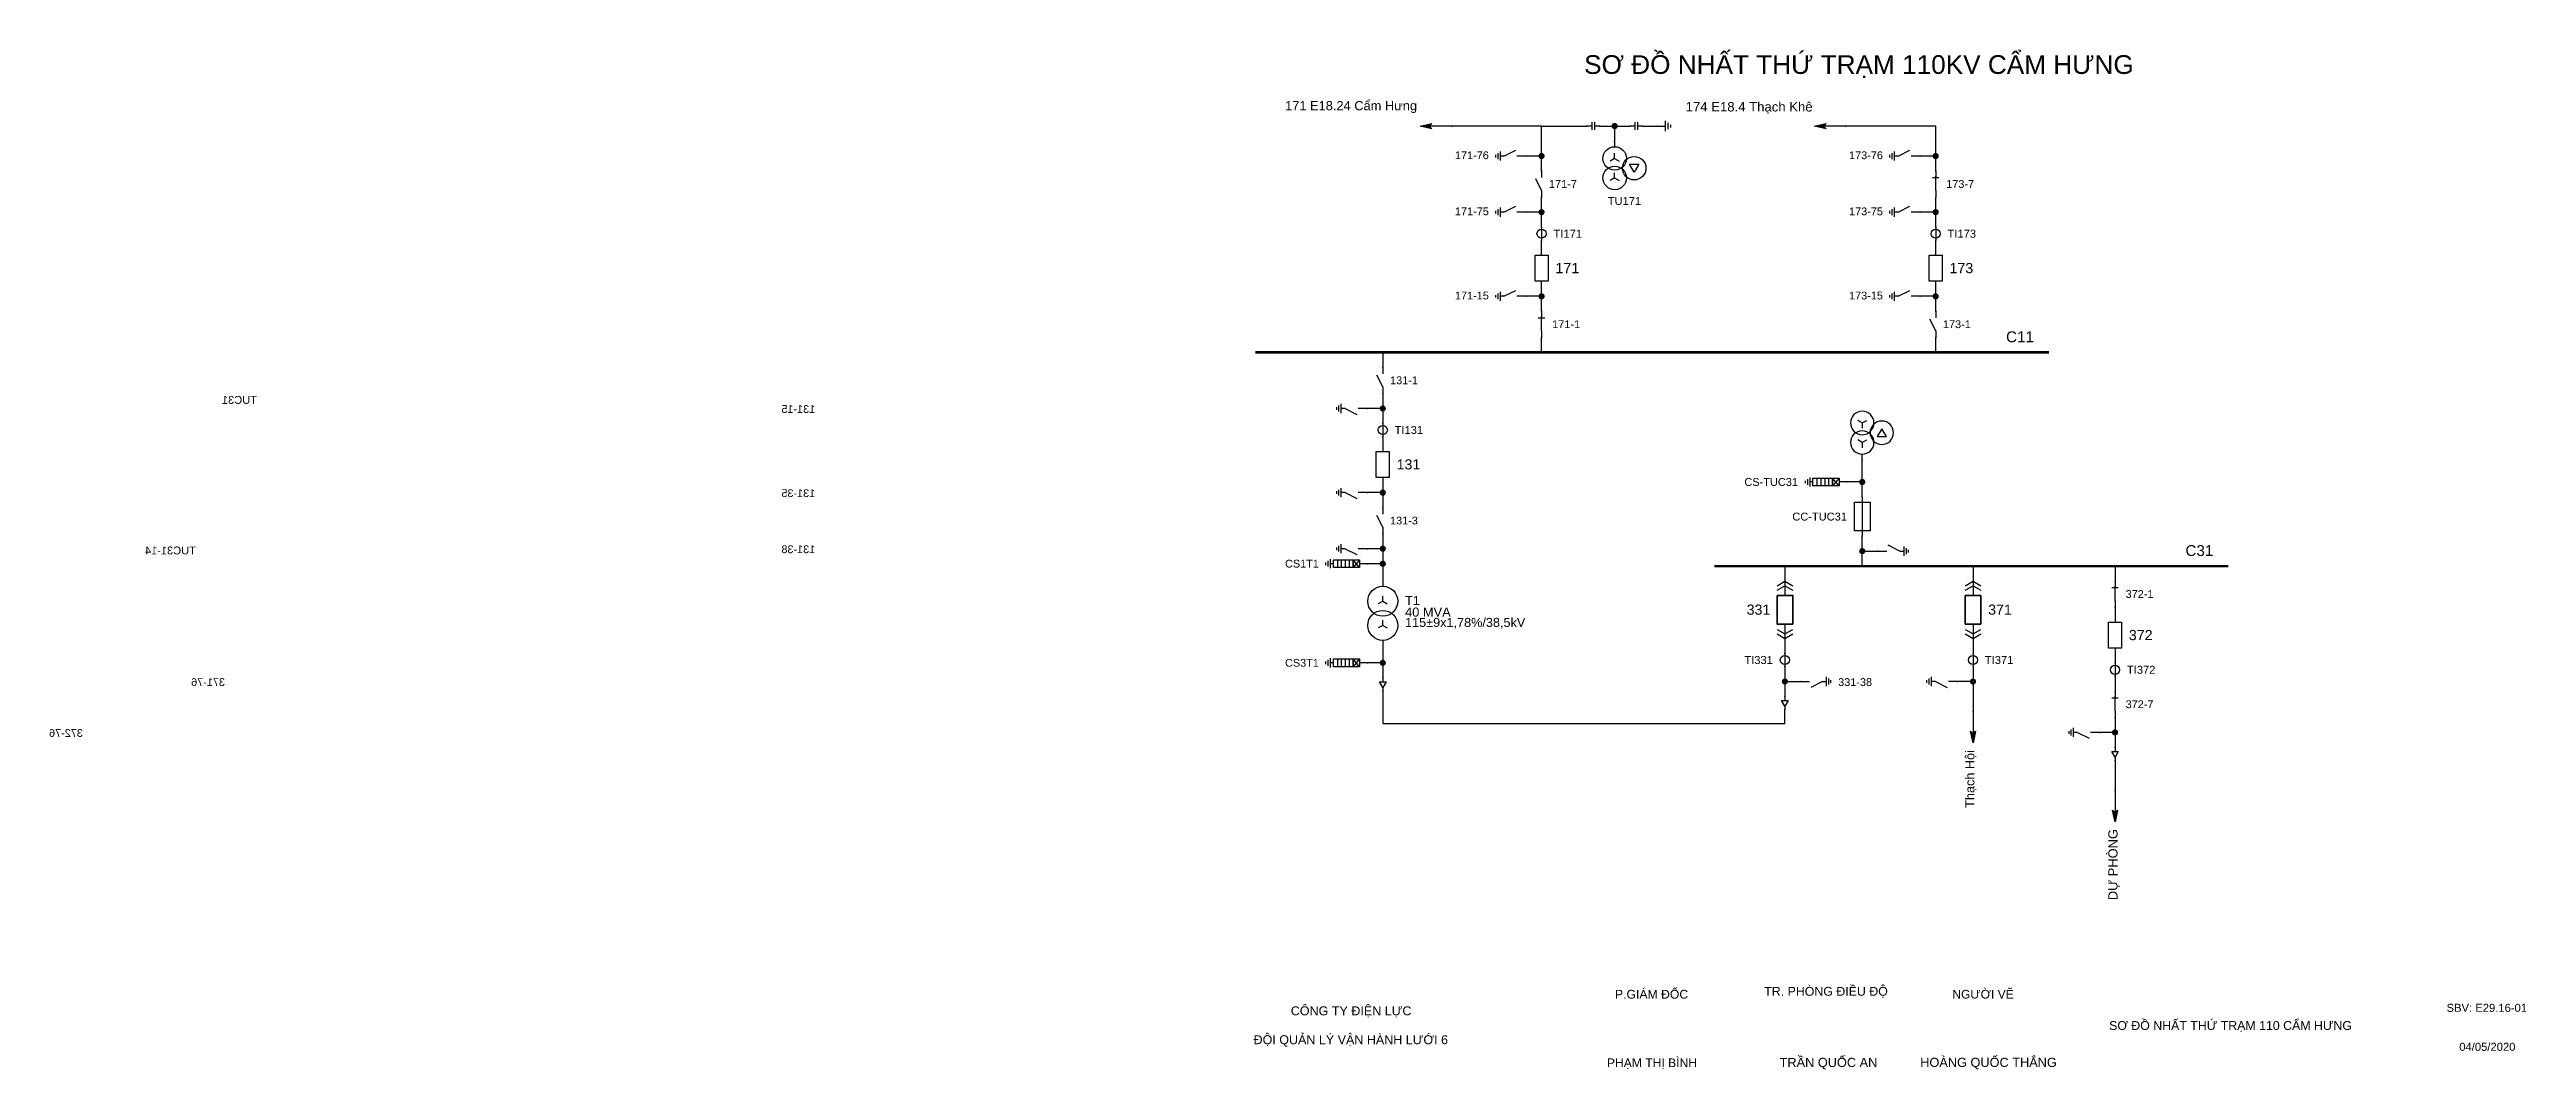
# Model space of a CAD drawing. Header units: millimetres. Extents: x -193 to 282, y 7 to 203.
import ezdxf

# ---------------------------------------------------------------- set-up
doc = ezdxf.new("R2010")
doc.units = ezdxf.units.MM
for name, color, linetype, lineweight in [('BUSBAR_110KV', 1, 'Continuous', 50), ('BUSBAR_35KV', 30, 'Continuous', 50), ('GROUND', 3, 'Continuous', 25), ('HV_110KV', 1, 'Continuous', 25), ('MV_35KV', 30, 'Continuous', 25)]:
    doc.layers.add(name, color=color, linetype=linetype, lineweight=lineweight)
doc.layers.add('SYM_PORTS', color=8, linetype='Continuous', plot=False)
doc.layers.add('TEXT', color=7, linetype='Continuous')
doc.styles.add('SLD_TEXT', font='arial.ttf')

# ---------------------------------------------------------------- blocks, each defined once
blk = doc.blocks.new('SYM_DISCONNECTOR_CLOSED')
at = {"lineweight": 25}
for points in [[(-0.625, 1.25), (0.625, 1.25)], [(0, 2.5), (0, 1.25)], [(0, -1.25), (0, 1.5)], [(0, -1.25), (0, -2.5)]]:
    blk.add_lwpolyline(points, dxfattribs=at)
at = {"layer": 'SYM_PORTS'}
for p in [(0, 2.5), (0, -2.5)]:
    blk.add_point(p, dxfattribs=at)
blk.add_attdef('DEVICE_CODE', (1.625, -0.5), '', height=2)
blk = doc.blocks.new('SYM_EARTHING_SWITCH_OPEN')
at = {"lineweight": 25}
for points in [[(0, -1.25), (-1.125, 1)], [(0, 3), (0, 1.25)], [(-0.875, -2), (0.875, -2)], [(-0.5625, -2.4375), (0.5625, -2.4375)], [(-0.25, -2.875), (0.25, -2.875)], [(0, -1.25), (0, -2)]]:
    blk.add_lwpolyline(points, dxfattribs=at)
at = {"layer": 'SYM_PORTS'}
blk.add_point((0, 3), dxfattribs=at)
blk.add_attdef('DEVICE_CODE', (1.875, 0), '', height=2)
blk = doc.blocks.new('SYM_CIRCUIT_BREAKER')
at = {"lineweight": 25}
blk.add_lwpolyline([(-1.25, 2.5), (1.25, 2.5), (1.25, -2.5), (-1.25, -2.5)], close=True, dxfattribs=at)
at = {"layer": 'SYM_PORTS'}
for p in [(0, 2.5), (0, -2.5)]:
    blk.add_point(p, dxfattribs=at)
blk.add_attdef('DEVICE_CODE', (2.25, -0.5), '', height=2)
at = {"flags": 1}
blk.add_attdef('RATING', (2.25, -3.5), '', height=2, dxfattribs=at)
blk = doc.blocks.new('SYM_CURRENT_TRANSFORMER')
at = {"lineweight": 25}
blk.add_lwpolyline([(0, 1.25), (0, -1.25)], dxfattribs=at)
blk.add_circle((0, 0), 0.875, dxfattribs=at)
at = {"layer": 'SYM_PORTS'}
for p in [(0, 1.25), (0, -1.25)]:
    blk.add_point(p, dxfattribs=at)
blk.add_attdef('DEVICE_CODE', (1.875, -1.75), '', height=2)
at = {"flags": 1}
blk.add_attdef('RATIO', (1.875, -4.75), '', height=2, dxfattribs=at)
blk = doc.blocks.new('SYM_DISCONNECTOR_OPEN')
at = {"lineweight": 25}
for points in [[(0, -1.25), (-1.125, 1)], [(0, 2.5), (0, 1.25)], [(0, -1.25), (0, -2.5)]]:
    blk.add_lwpolyline(points, dxfattribs=at)
at = {"layer": 'SYM_PORTS'}
for p in [(0, 2.5), (0, -2.5)]:
    blk.add_point(p, dxfattribs=at)
blk.add_attdef('DEVICE_CODE', (1, -0.5), '', height=2)
blk = doc.blocks.new('SYM_COUPLING_CAPACITOR')
at = {"lineweight": 25}
for points in [[(-0.75, 0.25), (0.75, 0.25)], [(0, 1.25), (0, 0.25)], [(-0.75, -0.25), (0.75, -0.25)], [(0, -0.25), (0, -1.25)]]:
    blk.add_lwpolyline(points, dxfattribs=at)
at = {"layer": 'SYM_PORTS'}
for p in [(0, 1.25), (0, -1.25)]:
    blk.add_point(p, dxfattribs=at)
blk.add_attdef('DEVICE_CODE', (1.75, -1.75), '', height=2)
blk = doc.blocks.new('SYM_VOLTAGE_TRANSFORMER')
at = {"lineweight": 25}
for points in [[(0, 1.375), (-0.8625, 0.875)], [(0, 4.625), (0, 3.625)], [(0, 1.375), (0, 2.375)], [(0, 1.375), (0.8625, 0.875)], [(0, -2.375), (-0.8625, -2.875)], [(0, -2.375), (0, -1.375)], [(0, -2.375), (0.8625, -2.875)]]:
    blk.add_lwpolyline(points, dxfattribs=at)
blk.add_lwpolyline([(2.875, 0.25), (4.625, 0.25), (3.75, -1.25)], close=True, dxfattribs=at)
for centre in [(0, 1.375), (3.75, -0.5), (0, -2.375)]:
    blk.add_circle(centre, 2.25, dxfattribs=at)
at = {"layer": 'SYM_PORTS'}
blk.add_point((0, 4.625), dxfattribs=at)
blk.add_attdef('DEVICE_CODE', (7, 1.625), '', height=2)
at = {"flags": 1}
blk.add_attdef('RATIO', (7, -1.375), '', height=2, dxfattribs=at)
blk = doc.blocks.new('SYM_GROUND_SYMBOL')
at = {"lineweight": 25}
for points in [[(0, 1.25), (0, -0.25)], [(-1, -0.25), (1, -0.25)], [(-0.625, -0.75), (0.625, -0.75)], [(-0.25, -1.25), (0.25, -1.25)]]:
    blk.add_lwpolyline(points, dxfattribs=at)
at = {"layer": 'SYM_PORTS'}
blk.add_point((0, 1.25), dxfattribs=at)
blk = doc.blocks.new('SYM_LINE_FEEDER_ARROW')
blk.add_hatch(color=7).paths.add_polyline_path([(0, -3), (-0.5, -0.75), (0, -1.25), (0.5, -0.75)])
at = {"lineweight": 25}
blk.add_lwpolyline([(0, 3), (0, -1.25)], dxfattribs=at)
blk.add_lwpolyline([(0, -3), (-0.5, -0.75), (0, -1.25), (0.5, -0.75)], close=True, dxfattribs=at)
at = {"layer": 'SYM_PORTS'}
blk.add_point((0, 3), dxfattribs=at)
blk.add_attdef('LINE_NAME', (1.5, 0), '', height=2)
blk = doc.blocks.new('SYM_SURGE_ARRESTER')
at = {"lineweight": 25}
for points in [[(-0.75, 2.5), (0.75, 2.5), (0.75, 1.25), (-0.75, 1.25)], [(-0.75, 1.25), (0.75, 1.25), (0.75, -2.5), (-0.75, -2.5)]]:
    blk.add_lwpolyline(points, close=True, dxfattribs=at)
for points in [[(-0.75, 2.5), (0.75, 1.25)], [(0.75, 2.5), (-0.75, 1.25)], [(-0.75, 0.5), (0.75, 0.5)], [(0, 4), (0, 2.5)], [(-0.875, -3.125), (0.875, -3.125)], [(-0.75, -0.25), (0.75, -0.25)], [(-0.75, -1), (0.75, -1)], [(-0.75, -1.75), (0.75, -1.75)], [(-0.5625, -3.5625), (0.5625, -3.5625)], [(-0.25, -4), (0.25, -4)], [(0, -2.5), (0, -3.125)]]:
    blk.add_lwpolyline(points, dxfattribs=at)
at = {"layer": 'SYM_PORTS'}
blk.add_point((0, 4), dxfattribs=at)
blk.add_attdef('DEVICE_CODE', (1.875, 1), '', height=2)
blk = doc.blocks.new('SYM_TRANSFORMER_2W')
at = {"lineweight": 25}
for points in [[(0, 2.3125), (-0.8625, 1.8125)], [(0, 2.3125), (0, 3.3125)], [(0, 2.3125), (0.8625, 1.8125)], [(0, -2.3125), (-0.8625, -2.8125)], [(0, -2.3125), (0, -1.3125)], [(0, -2.3125), (0.8625, -2.8125)]]:
    blk.add_lwpolyline(points, dxfattribs=at)
for centre in [(0, 2.3125), (0, -2.3125)]:
    blk.add_circle(centre, 2.875, dxfattribs=at)
at = {"layer": 'SYM_PORTS'}
for p in [(0, 5.1875), (0, -5.1875)]:
    blk.add_point(p, dxfattribs=at)
blk.add_attdef('DEVICE_CODE', (3.875, 2.1875), '', height=2)
at = {"flags": 1}
for tag, p in [('POWER', (3.875, -0.8125)), ('VOLTAGE_RATIO', (3.875, -3.8125))]:
    blk.add_attdef(tag, p, '', height=2, dxfattribs=at)
blk = doc.blocks.new('SYM_CABLE_TERMINATION')
at = {"lineweight": 25}
blk.add_lwpolyline([(-0.625, 0.5), (0.625, 0.5), (0, -0.625)], close=True, dxfattribs=at)
for points in [[(0, 1.25), (0, 0.5)], [(0, -0.625), (0, -1.25)]]:
    blk.add_lwpolyline(points, dxfattribs=at)
at = {"layer": 'SYM_PORTS'}
for p in [(0, 1.25), (0, -1.25)]:
    blk.add_point(p, dxfattribs=at)
blk = doc.blocks.new('SYM_DRAWOUT_BREAKER')
at = {"lineweight": 25}
for points in [[(-1.5, 4.625), (0, 5.5), (1.5, 4.625)], [(0, 5.5), (0, 2.75)], [(-1.5, 3.75), (0, 4.625), (1.5, 3.75)], [(-1.5, -3.75), (0, -4.625), (1.5, -3.75)], [(-1.5, -4.625), (0, -5.5), (1.5, -4.625)], [(0, -2.75), (0, -5.5)]]:
    blk.add_lwpolyline(points, dxfattribs=at)
at = {"lineweight": 35}
blk.add_lwpolyline([(-1.5, 2.75), (1.5, 2.75), (1.5, -2.75), (-1.5, -2.75)], close=True, dxfattribs=at)
at = {"layer": 'SYM_PORTS'}
for p in [(0, 5.5), (0, -5.5)]:
    blk.add_point(p, dxfattribs=at)
blk.add_attdef('DEVICE_CODE', (2.5, 2.5), '', height=2)
at = {"flags": 1}
blk.add_attdef('RATING', (2.5, -0.5), '', height=2, dxfattribs=at)
blk = doc.blocks.new('SYM_FUSE_DISCONNECTOR')
at = {"lineweight": 25}
blk.add_lwpolyline([(-1.5, 2.75), (1.5, 2.75), (1.5, -2.75), (-1.5, -2.75)], close=True, dxfattribs=at)
blk.add_lwpolyline([(0, 3.75), (0, -3.75)], dxfattribs=at)
at = {"layer": 'SYM_PORTS'}
for p in [(0, 3.75), (0, -3.75)]:
    blk.add_point(p, dxfattribs=at)
blk.add_attdef('DEVICE_CODE', (2.5, 0.75), '', height=2)
at = {"flags": 1}
blk.add_attdef('RATING', (2.5, -2.25), '', height=2, dxfattribs=at)

msp = doc.modelspace()

# ---------------------------------------------------------------- hatches: boundary and pattern name
at = {"layer": 'HV_110KV'}
h = msp.add_hatch(color=7, dxfattribs=at)
edge = h.paths.add_edge_path()
edge.add_arc((107.2, 188.28), 0.6, 0, 360)
h = msp.add_hatch(color=7, dxfattribs=at)
edge = h.paths.add_edge_path()
edge.add_arc((93.18, 182.52), 0.6, 0, 360)
h = msp.add_hatch(color=7, dxfattribs=at)
edge = h.paths.add_edge_path()
edge.add_arc((168.77, 182.52), 0.6, 0, 360)
h = msp.add_hatch(color=7, dxfattribs=at)
edge = h.paths.add_edge_path()
edge.add_arc((93.18, 171.76), 0.6, 0, 360)
h = msp.add_hatch(color=7, dxfattribs=at)
edge = h.paths.add_edge_path()
edge.add_arc((168.77, 171.76), 0.6, 0, 360)
h = msp.add_hatch(color=7, dxfattribs=at)
edge = h.paths.add_edge_path()
edge.add_arc((93.18, 155.62), 0.6, 0, 360)
h = msp.add_hatch(color=7, dxfattribs=at)
edge = h.paths.add_edge_path()
edge.add_arc((168.77, 155.62), 0.6, 0, 360)
h = msp.add_hatch(color=7, dxfattribs=at)
edge = h.paths.add_edge_path()
edge.add_arc((62.73, 134.1), 0.6, 0, 360)
h = msp.add_hatch(color=7, dxfattribs=at)
edge = h.paths.add_edge_path()
edge.add_arc((62.73, 117.96), 0.6, 0, 360)
h = msp.add_hatch(color=7, dxfattribs=at)
edge = h.paths.add_edge_path()
edge.add_arc((62.73, 107.2), 0.6, 0, 360)
h = msp.add_hatch(color=7, dxfattribs=at)
edge = h.paths.add_edge_path()
edge.add_arc((62.73, 104.32), 0.6, 0, 360)
at = {"layer": 'MV_35KV'}
h = msp.add_hatch(color=7, dxfattribs=at)
edge = h.paths.add_edge_path()
edge.add_arc((154.69, 120), 0.6, 0, 360)
h = msp.add_hatch(color=7, dxfattribs=at)
edge = h.paths.add_edge_path()
edge.add_arc((154.69, 106.74), 0.6, 0, 360)
h = msp.add_hatch(color=7, dxfattribs=at)
edge = h.paths.add_edge_path()
edge.add_arc((62.73, 85.31), 0.6, 0, 360)
h = msp.add_hatch(color=7, dxfattribs=at)
edge = h.paths.add_edge_path()
edge.add_arc((139.85, 81.72), 0.6, 0, 360)
h = msp.add_hatch(color=7, dxfattribs=at)
edge = h.paths.add_edge_path()
edge.add_arc((175.93, 81.72), 0.6, 0, 360)
h = msp.add_hatch(color=7, dxfattribs=at)
edge = h.paths.add_edge_path()
edge.add_arc((203.17, 71.96), 0.6, 0, 360)

# ---------------------------------------------------------------- linework, layer by layer
at = {"layer": 'BUSBAR_110KV', "const_width": 0.491}
msp.add_lwpolyline([(38.27, 144.86), (190.48, 144.86)], dxfattribs=at)
at = {"layer": 'BUSBAR_35KV', "const_width": 0.491}
msp.add_lwpolyline([(126.35, 103.86), (224.89, 103.86)], dxfattribs=at)
at = {"layer": 'GROUND'}
msp.add_lwpolyline([(112.58, 188.28), (115.46, 188.28)], dxfattribs=at)
at = {"layer": 'HV_110KV'}
for points in [[(93.18, 188.28), (75.9, 188.28)], [(93.18, 182.52), (93.18, 188.28)], [(93.18, 188.28), (101.82, 188.28)], [(104.32, 188.28), (107.2, 188.28)], [(107.2, 188.28), (107.2, 185.33)], [(107.2, 188.28), (110.08, 188.28)], [(168.77, 182.52), (168.77, 188.28), (151.49, 188.28)], [(93.18, 182.52), (90.22, 182.52)], [(93.18, 179.64), (93.18, 182.52)], [(168.77, 182.52), (165.81, 182.52)], [(168.77, 179.64), (168.77, 182.52)], [(93.18, 171.76), (90.22, 171.76)], [(93.18, 171.76), (93.18, 174.64)], [(93.18, 168.88), (93.18, 171.76)], [(168.77, 171.76), (165.81, 171.76)], [(168.77, 171.76), (168.77, 174.64)], [(168.77, 168.88), (168.77, 171.76)], [(93.18, 163.5), (93.18, 166.38)], [(168.77, 163.5), (168.77, 166.38)], [(93.18, 155.62), (93.18, 158.5)], [(168.77, 155.62), (168.77, 158.5)], [(93.18, 155.62), (90.22, 155.62)], [(93.18, 152.74), (93.18, 155.62)], [(168.77, 155.62), (165.81, 155.62)], [(168.77, 152.74), (168.77, 155.62)], [(93.18, 144.86), (93.18, 147.74)], [(168.77, 144.86), (168.77, 147.74)], [(62.73, 144.86), (62.73, 141.98)], [(62.73, 134.1), (59.77, 134.1)], [(62.73, 136.98), (62.73, 134.1)], [(62.73, 134.1), (62.73, 131.22)], [(62.73, 128.72), (62.73, 125.84)], [(62.73, 120.84), (62.73, 117.96)], [(62.73, 117.96), (59.77, 117.96)], [(62.73, 117.96), (62.73, 115.08)], [(62.73, 110.08), (62.73, 107.2)], [(62.73, 107.2), (59.77, 107.2)], [(62.73, 107.2), (62.73, 104.32)], [(62.73, 104.32), (59.77, 104.32)], [(62.73, 104.32), (62.73, 100)]]:
    msp.add_lwpolyline(points, dxfattribs=at)
at = {"layer": 'MV_35KV'}
for points in [[(154.69, 120), (154.69, 124.32)], [(154.69, 120), (151.73, 120)], [(154.69, 117.12), (154.69, 120)], [(154.69, 106.74), (154.69, 109.62)], [(154.69, 103.86), (154.69, 106.74)], [(154.69, 106.74), (157.65, 106.74)], [(139.85, 103.86), (139.85, 100.98)], [(175.93, 103.86), (175.93, 100.98)], [(203.17, 103.86), (203.17, 100.98)], [(203.17, 95.98), (203.17, 93.1)], [(62.73, 89.63), (62.73, 85.31)], [(139.85, 89.98), (139.85, 87.1)], [(175.93, 89.98), (175.93, 87.1)], [(203.17, 88.1), (203.17, 85.22)], [(62.73, 85.31), (59.77, 85.31)], [(62.73, 85.31), (62.73, 82.43)], [(139.85, 84.6), (139.85, 81.72)], [(139.85, 81.72), (142.81, 81.72)], [(139.85, 81.72), (139.85, 78.84)], [(175.93, 81.72), (172.97, 81.72)], [(175.93, 84.6), (175.93, 81.72)], [(175.93, 81.72), (175.93, 75.96)], [(203.17, 82.72), (203.17, 79.84)], [(62.73, 79.93), (62.73, 77.23), (62.73, 73.64), (139.85, 73.64), (139.85, 76.34)], [(203.17, 71.96), (200.22, 71.96)], [(203.17, 74.84), (203.17, 71.96)], [(203.17, 71.96), (203.17, 69.08)], [(203.17, 66.58), (203.17, 60.82)]]:
    msp.add_lwpolyline(points, dxfattribs=at)

# ---------------------------------------------------------------- block references
at = {"layer": 'GROUND'}
for name, p, rotation in [('SYM_COUPLING_CAPACITOR', (111.33, 188.28), 270), ('SYM_GROUND_SYMBOL', (116.71, 188.28), 90)]:
    msp.add_blockref(name, p, dxfattribs=dict(at, rotation=rotation))
at = {"layer": 'HV_110KV', "rotation": 270}
for name, p in [('SYM_LINE_FEEDER_ARROW', (72.9, 188.28)), ('SYM_COUPLING_CAPACITOR', (103.07, 188.28)), ('SYM_LINE_FEEDER_ARROW', (148.49, 188.28))]:
    msp.add_blockref(name, p, dxfattribs=at)
at = {"layer": 'HV_110KV'}
ref = msp.add_blockref('SYM_VOLTAGE_TRANSFORMER', (107.2, 180.7), dxfattribs=at)
ref.add_attrib('DEVICE_CODE', 'TU171', (105.89, 173.15), dxfattribs={"layer": 'TEXT', "height": 1.523, "style": 'SLD_TEXT'})
ref = msp.add_blockref('SYM_EARTHING_SWITCH_OPEN', (87.22, 182.52), dxfattribs=dict(at, rotation=270))
ref.add_attrib('DEVICE_CODE', '171-76', (76.57, 181.93), dxfattribs={"layer": 'TEXT', "height": 1.494, "style": 'SLD_TEXT'})
ref = msp.add_blockref('SYM_EARTHING_SWITCH_OPEN', (162.81, 182.52), dxfattribs=dict(at, rotation=270))
ref.add_attrib('DEVICE_CODE', '173-76', (152.16, 181.93), dxfattribs={"layer": 'TEXT', "height": 1.494, "style": 'SLD_TEXT'})
ref = msp.add_blockref('SYM_DISCONNECTOR_OPEN', (93.18, 177.14), dxfattribs=at)
ref.add_attrib('DEVICE_CODE', '171-7', (94.58, 176.41), dxfattribs={"layer": 'TEXT', "height": 1.509, "style": 'SLD_TEXT'})
ref = msp.add_blockref('SYM_DISCONNECTOR_CLOSED', (168.77, 177.14), dxfattribs=at)
ref.add_attrib('DEVICE_CODE', '173-7', (170.79, 176.42), dxfattribs={"layer": 'TEXT', "height": 1.496, "style": 'SLD_TEXT'})
ref = msp.add_blockref('SYM_EARTHING_SWITCH_OPEN', (87.22, 171.76), dxfattribs=dict(at, rotation=270))
ref.add_attrib('DEVICE_CODE', '171-75', (76.57, 171.17), dxfattribs={"layer": 'TEXT', "height": 1.494, "style": 'SLD_TEXT'})
ref = msp.add_blockref('SYM_EARTHING_SWITCH_OPEN', (162.81, 171.76), dxfattribs=dict(at, rotation=270))
ref.add_attrib('DEVICE_CODE', '173-75', (152.16, 171.17), dxfattribs={"layer": 'TEXT', "height": 1.494, "style": 'SLD_TEXT'})
ref = msp.add_blockref('SYM_CURRENT_TRANSFORMER', (93.18, 167.63), dxfattribs=at)
ref.add_attrib('DEVICE_CODE', 'TI171', (95.45, 166.86), dxfattribs={"layer": 'TEXT', "height": 1.544, "style": 'SLD_TEXT'})
ref = msp.add_blockref('SYM_CURRENT_TRANSFORMER', (168.77, 167.63), dxfattribs=at)
ref.add_attrib('DEVICE_CODE', 'TI173', (171.04, 166.87), dxfattribs={"layer": 'TEXT', "height": 1.531, "style": 'SLD_TEXT'})
ref = msp.add_blockref('SYM_CIRCUIT_BREAKER', (93.18, 161), dxfattribs=at)
ref.add_attrib('DEVICE_CODE', '171', (95.83, 160.05), dxfattribs={"layer": 'TEXT', "height": 1.97, "style": 'SLD_TEXT'})
ref = msp.add_blockref('SYM_CIRCUIT_BREAKER', (168.77, 161), dxfattribs=at)
ref.add_attrib('DEVICE_CODE', '173', (171.42, 160.06), dxfattribs={"layer": 'TEXT', "height": 1.953, "style": 'SLD_TEXT'})
ref = msp.add_blockref('SYM_EARTHING_SWITCH_OPEN', (87.22, 155.62), dxfattribs=dict(at, rotation=270))
ref.add_attrib('DEVICE_CODE', '171-15', (76.57, 155.02), dxfattribs={"layer": 'TEXT', "height": 1.494, "style": 'SLD_TEXT'})
ref = msp.add_blockref('SYM_DISCONNECTOR_CLOSED', (93.18, 150.24), dxfattribs=at)
ref.add_attrib('DEVICE_CODE', '171-1', (95.2, 149.51), dxfattribs={"layer": 'TEXT', "height": 1.509, "style": 'SLD_TEXT'})
ref = msp.add_blockref('SYM_EARTHING_SWITCH_OPEN', (162.81, 155.62), dxfattribs=dict(at, rotation=270))
ref.add_attrib('DEVICE_CODE', '173-15', (152.16, 155.02), dxfattribs={"layer": 'TEXT', "height": 1.494, "style": 'SLD_TEXT'})
ref = msp.add_blockref('SYM_DISCONNECTOR_OPEN', (168.77, 150.24), dxfattribs=at)
ref.add_attrib('DEVICE_CODE', '173-1', (170.17, 149.52), dxfattribs={"layer": 'TEXT', "height": 1.496, "style": 'SLD_TEXT'})
ref = msp.add_blockref('SYM_DISCONNECTOR_OPEN', (62.73, 139.48), dxfattribs=at)
ref.add_attrib('DEVICE_CODE', '131-1', (64.13, 138.76), dxfattribs={"layer": 'TEXT', "height": 1.493, "style": 'SLD_TEXT'})
ref = msp.add_blockref('SYM_EARTHING_SWITCH_OPEN', (56.77, 134.1), dxfattribs=dict(at, xscale=-1, rotation=270))
ref.add_attrib('DEVICE_CODE', '131-15', (46.12, 133.25), dxfattribs={"layer": 'TEXT', "extrusion": (0, 0, -1), "height": 1.491, "style": 'SLD_TEXT'})
ref = msp.add_blockref('SYM_CURRENT_TRANSFORMER', (62.73, 129.97), dxfattribs=at)
ref.add_attrib('DEVICE_CODE', 'TI131', (65, 129.21), dxfattribs={"layer": 'TEXT', "height": 1.528, "style": 'SLD_TEXT'})
ref = msp.add_blockref('SYM_CIRCUIT_BREAKER', (62.73, 123.34), dxfattribs=at)
ref.add_attrib('DEVICE_CODE', '131', (65.38, 122.4), dxfattribs={"layer": 'TEXT', "height": 1.953, "style": 'SLD_TEXT'})
ref = msp.add_blockref('SYM_EARTHING_SWITCH_OPEN', (56.77, 117.96), dxfattribs=dict(at, xscale=-1, rotation=270))
ref.add_attrib('DEVICE_CODE', '131-35', (46.12, 117.11), dxfattribs={"layer": 'TEXT', "extrusion": (0, 0, -1), "height": 1.491, "style": 'SLD_TEXT'})
ref = msp.add_blockref('SYM_DISCONNECTOR_OPEN', (62.73, 112.58), dxfattribs=at)
ref.add_attrib('DEVICE_CODE', '131-3', (64.13, 111.86), dxfattribs={"layer": 'TEXT', "height": 1.493, "style": 'SLD_TEXT'})
ref = msp.add_blockref('SYM_EARTHING_SWITCH_OPEN', (56.77, 107.2), dxfattribs=dict(at, xscale=-1, rotation=270))
ref.add_attrib('DEVICE_CODE', '131-38', (46.12, 106.35), dxfattribs={"layer": 'TEXT', "extrusion": (0, 0, -1), "height": 1.491, "style": 'SLD_TEXT'})
ref = msp.add_blockref('SYM_SURGE_ARRESTER', (55.77, 104.32), dxfattribs=dict(at, rotation=270))
ref.add_attrib('DEVICE_CODE', 'CS1T1', (43.99, 103.59), dxfattribs={"layer": 'TEXT', "height": 1.489, "style": 'SLD_TEXT'})
ref = msp.add_blockref('SYM_TRANSFORMER_2W', (62.73, 94.81), dxfattribs=at)
ref.add_attrib('DEVICE_CODE', 'T1', (67, 96.38), dxfattribs={"layer": 'TEXT', "height": 1.739, "style": 'SLD_TEXT'})
at = {"layer": 'MV_35KV'}
ref = msp.add_blockref('SYM_VOLTAGE_TRANSFORMER', (154.69, 128.95), dxfattribs=dict(at, xscale=-1, rotation=180))
ref.add_attrib('DEVICE_CODE', 'TUC31', (153.19, 134.99), dxfattribs={"layer": 'TEXT', "extrusion": (0, 0, -1), "height": 1.518, "style": 'SLD_TEXT'})
ref = msp.add_blockref('SYM_SURGE_ARRESTER', (147.73, 120), dxfattribs=dict(at, rotation=270))
ref.add_attrib('DEVICE_CODE', 'CS-TUC31', (132.08, 119.25), dxfattribs={"layer": 'TEXT', "height": 1.506, "style": 'SLD_TEXT'})
ref = msp.add_blockref('SYM_FUSE_DISCONNECTOR', (154.69, 113.37), dxfattribs=at)
ref.add_attrib('DEVICE_CODE', 'CC-TUC31', (141.28, 112.61), dxfattribs={"layer": 'TEXT', "height": 1.516, "style": 'SLD_TEXT'})
ref = msp.add_blockref('SYM_EARTHING_SWITCH_OPEN', (160.65, 106.74), dxfattribs=dict(at, xscale=-1, rotation=90))
ref.add_attrib('DEVICE_CODE', 'TUC31-14', (164.92, 106.11), dxfattribs={"layer": 'TEXT', "extrusion": (0, 0, -1), "height": 1.512, "style": 'SLD_TEXT'})
ref = msp.add_blockref('SYM_DRAWOUT_BREAKER', (139.85, 95.48), dxfattribs=at)
ref.add_attrib('DEVICE_CODE', '331', (132.51, 94.54), dxfattribs={"layer": 'TEXT', "height": 1.953, "style": 'SLD_TEXT'})
ref = msp.add_blockref('SYM_DRAWOUT_BREAKER', (175.93, 95.48), dxfattribs=at)
ref.add_attrib('DEVICE_CODE', '371', (178.83, 94.54), dxfattribs={"layer": 'TEXT', "height": 1.953, "style": 'SLD_TEXT'})
ref = msp.add_blockref('SYM_DISCONNECTOR_CLOSED', (203.17, 98.48), dxfattribs=at)
ref.add_attrib('DEVICE_CODE', '372-1', (205.2, 97.76), dxfattribs={"layer": 'TEXT', "height": 1.496, "style": 'SLD_TEXT'})
ref = msp.add_blockref('SYM_CIRCUIT_BREAKER', (203.17, 90.6), dxfattribs=at)
ref.add_attrib('DEVICE_CODE', '372', (205.82, 89.66), dxfattribs={"layer": 'TEXT', "height": 1.953, "style": 'SLD_TEXT'})
ref = msp.add_blockref('SYM_SURGE_ARRESTER', (55.77, 85.31), dxfattribs=dict(at, rotation=270))
ref.add_attrib('DEVICE_CODE', 'CS3T1', (43.99, 84.57), dxfattribs={"layer": 'TEXT', "height": 1.489, "style": 'SLD_TEXT'})
ref = msp.add_blockref('SYM_CURRENT_TRANSFORMER', (139.85, 85.85), dxfattribs=at)
ref.add_attrib('DEVICE_CODE', 'TI331', (132.08, 85.09), dxfattribs={"layer": 'TEXT', "height": 1.528, "style": 'SLD_TEXT'})
ref = msp.add_blockref('SYM_CURRENT_TRANSFORMER', (175.93, 85.85), dxfattribs=at)
ref.add_attrib('DEVICE_CODE', 'TI371', (178.2, 85.09), dxfattribs={"layer": 'TEXT', "height": 1.531, "style": 'SLD_TEXT'})
ref = msp.add_blockref('SYM_EARTHING_SWITCH_OPEN', (169.97, 81.72), dxfattribs=dict(at, xscale=-1, rotation=270))
ref.add_attrib('DEVICE_CODE', '371-76', (159.32, 80.87), dxfattribs={"layer": 'TEXT', "extrusion": (0, 0, -1), "height": 1.494, "style": 'SLD_TEXT'})
for name, p in [('SYM_CABLE_TERMINATION', (62.73, 81.18)), ('SYM_CABLE_TERMINATION', (139.85, 77.59)), ('SYM_LINE_FEEDER_ARROW', (175.93, 72.96)), ('SYM_CABLE_TERMINATION', (203.17, 67.83)), ('SYM_LINE_FEEDER_ARROW', (203.17, 57.82))]:
    msp.add_blockref(name, p, dxfattribs=at)
ref = msp.add_blockref('SYM_EARTHING_SWITCH_OPEN', (145.81, 81.72), dxfattribs=dict(at, rotation=90))
ref.add_attrib('DEVICE_CODE', '331-38', (150.08, 80.87), dxfattribs={"layer": 'TEXT', "height": 1.491, "style": 'SLD_TEXT'})
ref = msp.add_blockref('SYM_CURRENT_TRANSFORMER', (203.17, 83.97), dxfattribs=at)
ref.add_attrib('DEVICE_CODE', 'TI372', (205.45, 83.21), dxfattribs={"layer": 'TEXT', "height": 1.531, "style": 'SLD_TEXT'})
ref = msp.add_blockref('SYM_DISCONNECTOR_CLOSED', (203.17, 77.34), dxfattribs=at)
ref.add_attrib('DEVICE_CODE', '372-7', (205.2, 76.62), dxfattribs={"layer": 'TEXT', "height": 1.496, "style": 'SLD_TEXT'})
ref = msp.add_blockref('SYM_EARTHING_SWITCH_OPEN', (197.22, 71.96), dxfattribs=dict(at, xscale=-1, rotation=270))
ref.add_attrib('DEVICE_CODE', '372-76', (186.57, 71.11), dxfattribs={"layer": 'TEXT', "extrusion": (0, 0, -1), "height": 1.494, "style": 'SLD_TEXT'})

# ---------------------------------------------------------------- texts
at = {"layer": 'TEXT', "attachment_point": 7, "style": 'SLD_TEXT'}
for s, insert, char_height in [('SƠ ĐỒ NHẤT THỨ TRẠM 110KV CẨM HƯNG', (101.34, 197.49), 3.5917), ('171 E18.24 Cẩm Hưng', (43.99, 190.78), 1.7617), ('174 E18.4 Thạch Khê', (120.82, 190.68), 1.8019), ('C11', (182.27, 146.78), 2.084), ('C31', (216.68, 105.78), 2.084), ('40 MVA', (67, 94.13), 1.763), ('115±9x1,78%/38,5kV', (67, 91.87), 1.7382), ('CÔNG TY ĐIỆN LỰC', (45.08, 17.31), 1.7204), ('P.GIÁM ĐỐC', (107.26, 20.87), 1.676), ('TR. PHÒNG ĐIỀU ĐỘ', (135.89, 21.07), 1.6968), ('NGƯỜI VẼ', (171.96, 20.89), 1.653), ('SBV: E29.16-01', (266.76, 18.34), 1.5397), ('ĐỘI QUẢN LÝ VẬN HÀNH LƯỚI 6', (37.95, 11.68), 1.7171), ('SƠ ĐỒ NHẤT THỨ TRẠM 110 CẨM HƯNG', (202.03, 14.51), 1.6945), ('PHẠM THỊ BÌNH', (105.72, 7.38), 1.6616), ('TRẦN QUỐC AN', (138.84, 7.3), 1.7492), ('HOÀNG QUỐC THẮNG', (165.81, 7.31), 1.749), ('04/05/2020', (269.19, 10.86), 1.541)]:
    msp.add_mtext(s, dxfattribs=dict(at, insert=insert, char_height=char_height))
at = {"layer": 'TEXT', "attachment_point": 7, "rotation": 90, "style": 'SLD_TEXT'}
for s, insert, char_height in [('Thạch Hội', (176.58, 57.5), 1.738), ('DỰ PHÒNG', (204.04, 39.78), 1.769)]:
    msp.add_mtext(s, dxfattribs=dict(at, insert=insert, char_height=char_height))

doc.saveas('drawing.dxf')
